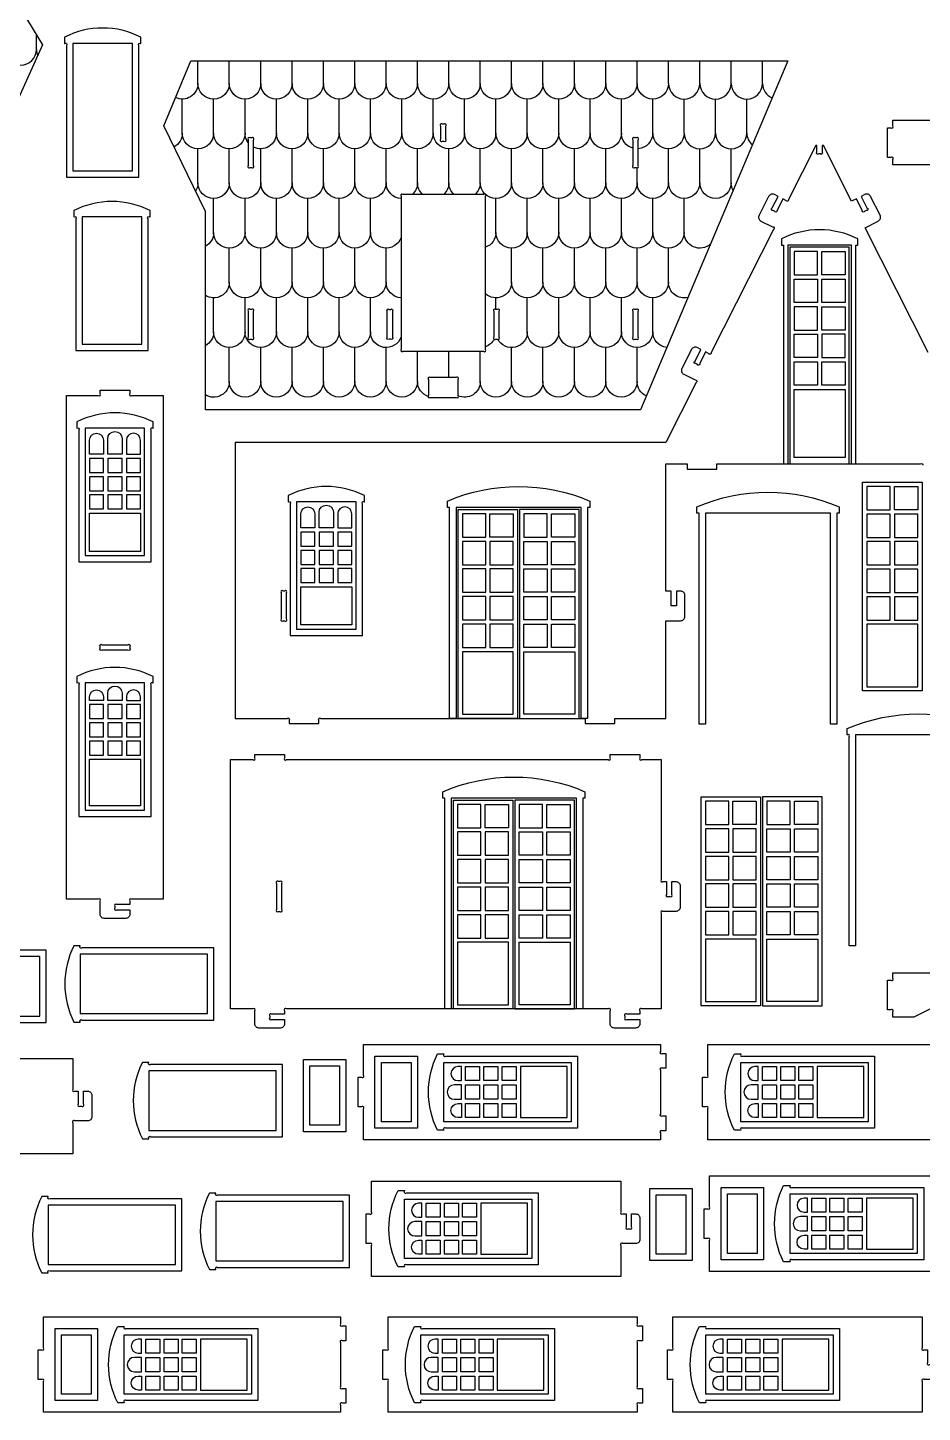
# Model space of a CAD drawing. Extents: x -923 to 1153, y -842 to 974.
# Drawn here: x 326 to 832, y -828 to -45 of the extents above; entities that cross this region are included whole.
import ezdxf

# ---------------------------------------------------------------- set-up
doc = ezdxf.new("R2010")
doc.units = 0
doc.header["$MEASUREMENT"] = 0
doc.layers.get('0').update_dxf_attribs({"linetype": 'CONTINUOUS'})

msp = doc.modelspace()

# ---------------------------------------------------------------- linework, layer by layer
for points in [[(319.68, -86.67), (319.68, -213.9), (166.47, -213.9), (166.47, -22.35), (314.34, -22.35), (334.04, -54.8)], [(384.83, -53.99), (351.23, -53.99), (351.23, -125.99), (384.83, -125.99)], [(417.86, -63.79), (755.56, -63.79), (672.14, -261.24), (426.12, -261.24), (426.12, -149), (402.57, -100.5)], [(390.1, -152.1), (356.5, -152.1), (356.5, -224.1), (390.1, -224.1)], [(791.52, -168.06), (755.52, -168.06), (755.52, -291.66), (791.52, -291.66)], [(790.32, -169.26), (756.72, -169.26), (756.72, -291.66), (790.32, -291.66)], [(772.32, -184.86), (772.32, -171.66), (759.12, -171.66), (759.12, -184.86)], [(774.72, -171.66), (787.92, -171.66), (787.92, -184.86), (774.72, -184.86)], [(772.32, -200.46), (759.12, -200.46), (759.12, -187.26), (772.32, -187.26)], [(774.72, -200.46), (774.72, -187.26), (787.92, -187.26), (787.92, -200.46)], [(759.12, -216.06), (772.32, -216.06), (772.32, -202.86), (759.12, -202.86)], [(774.72, -216.06), (774.72, -202.86), (787.92, -202.86), (787.92, -216.06)], [(772.32, -231.66), (759.12, -231.66), (759.12, -218.46), (772.32, -218.46)], [(774.72, -231.66), (787.92, -231.66), (787.92, -218.46), (774.72, -218.46)], [(759.12, -234.06), (772.32, -234.06), (772.32, -247.26), (759.12, -247.26)], [(774.72, -247.26), (774.72, -234.06), (787.92, -234.06), (787.92, -247.26)], [(759.12, -249.66), (787.92, -249.66), (787.92, -288.06), (759.12, -288.06)], [(391.78, -271.62), (358.18, -271.62), (358.18, -343.62), (391.78, -343.62)], [(360.58, -296.6), (368.5, -296.6), (368.5, -288.68), (360.58, -288.68)], [(370.9, -296.6), (379.06, -296.6), (379.06, -288.68), (370.9, -288.68)], [(381.46, -296.6), (389.38, -296.6), (389.38, -288.68), (381.46, -288.68)], [(360.58, -306.92), (368.5, -306.92), (368.5, -299), (360.58, -299)], [(370.9, -306.92), (379.06, -306.92), (379.06, -299), (370.9, -299)], [(381.46, -306.92), (389.38, -306.92), (389.38, -299), (381.46, -299)], [(797.83, -302.09), (831.43, -302.09), (831.43, -420.18), (797.83, -420.18)], [(800.23, -317.69), (813.43, -317.69), (813.43, -304.49), (800.23, -304.49)], [(829.03, -317.69), (815.83, -317.69), (815.83, -304.49), (829.03, -304.49)], [(360.58, -317.24), (368.5, -317.24), (368.5, -309.32), (360.58, -309.32)], [(370.9, -317.24), (379.06, -317.24), (379.06, -309.32), (370.9, -309.32)], [(381.46, -317.24), (389.38, -317.24), (389.38, -309.32), (381.46, -309.32)], [(389.38, -341.22), (360.58, -341.22), (360.58, -319.64), (389.38, -319.64)], [(511.32, -313.26), (477.72, -313.26), (477.72, -385.26), (511.32, -385.26)], [(569.07, -317.57), (602.67, -317.57), (602.67, -435.66), (569.07, -435.66)], [(571.47, -333.17), (584.67, -333.17), (584.67, -319.97), (571.47, -319.97)], [(600.27, -333.17), (587.07, -333.17), (587.07, -319.97), (600.27, -319.97)], [(637.47, -317.57), (603.87, -317.57), (603.87, -435.66), (637.47, -435.66)], [(606.27, -333.17), (619.47, -333.17), (619.47, -319.97), (606.27, -319.97)], [(635.07, -333.17), (621.87, -333.17), (621.87, -319.97), (635.07, -319.97)], [(800.23, -333.29), (813.43, -333.29), (813.43, -320.09), (800.23, -320.09)], [(829.03, -333.29), (829.03, -320.09), (815.83, -320.09), (815.83, -333.29)], [(480.12, -338.24), (488.04, -338.24), (488.04, -330.32), (480.12, -330.32)], [(490.44, -338.24), (498.6, -338.24), (498.6, -330.32), (490.44, -330.32)], [(501, -338.24), (508.92, -338.24), (508.92, -330.32), (501, -330.32)], [(571.47, -348.77), (584.67, -348.77), (584.67, -335.57), (571.47, -335.57)], [(600.27, -348.77), (600.27, -335.57), (587.07, -335.57), (587.07, -348.77)], [(606.27, -348.77), (606.27, -335.57), (619.47, -335.57), (619.47, -348.77)], [(635.07, -348.77), (621.87, -348.77), (621.87, -335.57), (635.07, -335.57)], [(813.43, -348.89), (813.43, -335.69), (800.23, -335.69), (800.23, -348.89)], [(829.03, -335.69), (815.83, -335.69), (815.83, -348.89), (829.03, -348.89)], [(480.12, -348.56), (488.04, -348.56), (488.04, -340.64), (480.12, -340.64)], [(490.44, -348.56), (498.6, -348.56), (498.6, -340.64), (490.44, -340.64)], [(501, -348.56), (508.92, -348.56), (508.92, -340.64), (501, -340.64)], [(480.12, -358.88), (488.04, -358.88), (488.04, -350.96), (480.12, -350.96)], [(490.44, -358.88), (498.6, -358.88), (498.6, -350.96), (490.44, -350.96)], [(501, -358.88), (508.92, -358.88), (508.92, -350.96), (501, -350.96)], [(584.67, -364.37), (584.67, -351.17), (571.47, -351.17), (571.47, -364.37)], [(600.27, -351.17), (587.07, -351.17), (587.07, -364.37), (600.27, -364.37)], [(606.27, -351.17), (619.47, -351.17), (619.47, -364.37), (606.27, -364.37)], [(621.87, -364.37), (621.87, -351.17), (635.07, -351.17), (635.07, -364.37)], [(813.43, -364.49), (813.43, -351.29), (800.23, -351.29), (800.23, -364.49)], [(815.83, -364.49), (829.03, -364.49), (829.03, -351.29), (815.83, -351.29)], [(508.92, -382.86), (480.12, -382.86), (480.12, -361.28), (508.92, -361.28)], [(584.67, -379.97), (584.67, -366.77), (571.47, -366.77), (571.47, -379.97)], [(587.07, -379.97), (600.27, -379.97), (600.27, -366.77), (587.07, -366.77)], [(619.47, -379.97), (606.27, -379.97), (606.27, -366.77), (619.47, -366.77)], [(621.87, -379.97), (621.87, -366.77), (635.07, -366.77), (635.07, -379.97)], [(813.43, -380.09), (813.43, -366.89), (800.23, -366.89), (800.23, -380.09)], [(815.83, -380.09), (829.03, -380.09), (829.03, -366.89), (815.83, -366.89)], [(584.67, -395.57), (584.67, -382.37), (571.47, -382.37), (571.47, -395.57)], [(587.07, -395.57), (600.27, -395.57), (600.27, -382.37), (587.07, -382.37)], [(619.47, -395.57), (606.27, -395.57), (606.27, -382.37), (619.47, -382.37)], [(621.87, -395.57), (621.87, -382.37), (635.07, -382.37), (635.07, -395.57)], [(800.23, -417.78), (829.03, -417.78), (829.03, -382.49), (800.23, -382.49)], [(571.47, -433.26), (600.27, -433.26), (600.27, -397.97), (571.47, -397.97)], [(635.07, -433.26), (606.27, -433.26), (606.27, -397.97), (635.07, -397.97)], [(391.78, -415.62), (358.18, -415.62), (358.18, -487.62), (391.78, -487.62)], [(360.58, -435.8), (368.5, -435.8), (368.5, -427.88), (360.58, -427.88)], [(370.9, -435.8), (379.06, -435.8), (379.06, -427.88), (370.9, -427.88)], [(381.46, -435.8), (389.38, -435.8), (389.38, -427.88), (381.46, -427.88)], [(360.58, -446.12), (368.5, -446.12), (368.5, -438.2), (360.58, -438.2)], [(370.9, -446.12), (379.06, -446.12), (379.06, -438.2), (370.9, -438.2)], [(381.46, -446.12), (389.38, -446.12), (389.38, -438.2), (381.46, -438.2)], [(360.58, -456.44), (368.5, -456.44), (368.5, -448.52), (360.58, -448.52)], [(370.9, -456.44), (379.06, -456.44), (379.06, -448.52), (370.9, -448.52)], [(381.46, -456.44), (389.38, -456.44), (389.38, -448.52), (381.46, -448.52)], [(389.38, -485.22), (360.58, -485.22), (360.58, -458.84), (389.38, -458.84)], [(566.4, -481.94), (600, -481.94), (600, -600.03), (566.4, -600.03)], [(568.8, -497.54), (582, -497.54), (582, -484.34), (568.8, -484.34)], [(597.6, -497.54), (584.4, -497.54), (584.4, -484.34), (597.6, -484.34)], [(634.8, -481.94), (601.2, -481.94), (601.2, -600.03), (634.8, -600.03)], [(603.6, -497.54), (616.8, -497.54), (616.8, -484.34), (603.6, -484.34)], [(632.4, -497.54), (619.2, -497.54), (619.2, -484.34), (632.4, -484.34)], [(706.49, -480.12), (740.09, -480.12), (740.09, -598.21), (706.49, -598.21)], [(708.89, -495.72), (722.09, -495.72), (722.09, -482.52), (708.89, -482.52)], [(737.69, -495.72), (724.49, -495.72), (724.49, -482.52), (737.69, -482.52)], [(774.89, -480.12), (741.29, -480.12), (741.29, -598.21), (774.89, -598.21)], [(743.69, -495.72), (756.89, -495.72), (756.89, -482.52), (743.69, -482.52)], [(772.49, -495.72), (759.29, -495.72), (759.29, -482.52), (772.49, -482.52)], [(568.8, -513.14), (582, -513.14), (582, -499.94), (568.8, -499.94)], [(597.6, -513.14), (597.6, -499.94), (584.4, -499.94), (584.4, -513.14)], [(603.6, -513.14), (603.6, -499.94), (616.8, -499.94), (616.8, -513.14)], [(632.4, -513.14), (619.2, -513.14), (619.2, -499.94), (632.4, -499.94)], [(708.89, -511.32), (722.09, -511.32), (722.09, -498.12), (708.89, -498.12)], [(737.69, -511.32), (737.69, -498.12), (724.49, -498.12), (724.49, -511.32)], [(743.69, -511.32), (743.69, -498.12), (756.89, -498.12), (756.89, -511.32)], [(772.49, -511.32), (759.29, -511.32), (759.29, -498.12), (772.49, -498.12)], [(582, -528.74), (582, -515.54), (568.8, -515.54), (568.8, -528.74)], [(597.6, -515.54), (584.4, -515.54), (584.4, -528.74), (597.6, -528.74)], [(603.6, -515.54), (616.8, -515.54), (616.8, -528.74), (603.6, -528.74)], [(619.2, -528.74), (619.2, -515.54), (632.4, -515.54), (632.4, -528.74)], [(722.09, -526.92), (722.09, -513.72), (708.89, -513.72), (708.89, -526.92)], [(737.69, -513.72), (724.49, -513.72), (724.49, -526.92), (737.69, -526.92)], [(743.69, -513.72), (756.89, -513.72), (756.89, -526.92), (743.69, -526.92)], [(759.29, -526.92), (759.29, -513.72), (772.49, -513.72), (772.49, -526.92)], [(582, -544.34), (582, -531.14), (568.8, -531.14), (568.8, -544.34)], [(584.4, -544.34), (597.6, -544.34), (597.6, -531.14), (584.4, -531.14)], [(616.8, -544.34), (603.6, -544.34), (603.6, -531.14), (616.8, -531.14)], [(619.2, -544.34), (619.2, -531.14), (632.4, -531.14), (632.4, -544.34)], [(722.09, -542.52), (722.09, -529.32), (708.89, -529.32), (708.89, -542.52)], [(724.49, -542.52), (737.69, -542.52), (737.69, -529.32), (724.49, -529.32)], [(756.89, -542.52), (743.69, -542.52), (743.69, -529.32), (756.89, -529.32)], [(759.29, -542.52), (759.29, -529.32), (772.49, -529.32), (772.49, -542.52)], [(582, -559.94), (582, -546.74), (568.8, -546.74), (568.8, -559.94)], [(584.4, -559.94), (597.6, -559.94), (597.6, -546.74), (584.4, -546.74)], [(616.8, -559.94), (603.6, -559.94), (603.6, -546.74), (616.8, -546.74)], [(619.2, -559.94), (619.2, -546.74), (632.4, -546.74), (632.4, -559.94)], [(722.09, -558.12), (722.09, -544.92), (708.89, -544.92), (708.89, -558.12)], [(724.49, -558.12), (737.69, -558.12), (737.69, -544.92), (724.49, -544.92)], [(756.89, -558.12), (743.69, -558.12), (743.69, -544.92), (756.89, -544.92)], [(759.29, -558.12), (759.29, -544.92), (772.49, -544.92), (772.49, -558.12)], [(568.8, -597.63), (597.6, -597.63), (597.6, -562.34), (568.8, -562.34)], [(632.4, -597.63), (603.6, -597.63), (603.6, -562.34), (632.4, -562.34)], [(708.89, -595.81), (737.69, -595.81), (737.69, -560.52), (708.89, -560.52)], [(772.49, -595.81), (743.69, -595.81), (743.69, -560.52), (772.49, -560.52)], [(260.52, -570.44), (260.52, -604.04), (332.52, -604.04), (332.52, -570.44)], [(355.38, -569.09), (355.38, -602.69), (427.38, -602.69), (427.38, -569.09)], [(481.63, -669.44), (481.63, -628.64), (505.63, -628.64), (505.63, -669.44)], [(502.03, -632.24), (502.03, -665.84), (485.23, -665.84), (485.23, -632.24)], [(522.04, -667.45), (522.04, -626.65), (546.04, -626.65), (546.04, -667.45)], [(542.44, -630.25), (542.44, -663.85), (525.64, -663.85), (525.64, -630.25)], [(561.06, -663.85), (561.06, -630.25), (633.06, -630.25), (633.06, -663.85)], [(581.24, -632.65), (581.24, -640.57), (573.32, -640.57), (573.32, -632.65)], [(591.56, -632.65), (591.56, -640.57), (583.64, -640.57), (583.64, -632.65)], [(601.88, -632.65), (601.88, -640.57), (593.96, -640.57), (593.96, -632.65)], [(630.66, -661.45), (630.66, -632.65), (604.28, -632.65), (604.28, -661.45)], [(728.92, -663.85), (728.92, -630.25), (800.92, -630.25), (800.92, -663.85)], [(749.1, -632.65), (749.1, -640.57), (741.18, -640.57), (741.18, -632.65)], [(759.42, -632.65), (759.42, -640.57), (751.5, -640.57), (751.5, -632.65)], [(769.74, -632.65), (769.74, -640.57), (761.82, -640.57), (761.82, -632.65)], [(798.52, -661.45), (798.52, -632.65), (772.14, -632.65), (772.14, -661.45)], [(394.1, -635.08), (394.1, -668.68), (466.1, -668.68), (466.1, -635.08)], [(581.24, -642.97), (581.24, -651.13), (573.32, -651.13), (573.32, -642.97)], [(591.56, -642.97), (591.56, -651.13), (583.64, -651.13), (583.64, -642.97)], [(601.88, -642.97), (601.88, -651.13), (593.96, -651.13), (593.96, -642.97)], [(749.1, -642.97), (749.1, -651.13), (741.18, -651.13), (741.18, -642.97)], [(759.42, -642.97), (759.42, -651.13), (751.5, -651.13), (751.5, -642.97)], [(769.74, -642.97), (769.74, -651.13), (761.82, -651.13), (761.82, -642.97)], [(581.24, -653.53), (581.24, -661.45), (573.32, -661.45), (573.32, -653.53)], [(591.56, -653.53), (591.56, -661.45), (583.64, -661.45), (583.64, -653.53)], [(601.88, -653.53), (601.88, -661.45), (593.96, -661.45), (593.96, -653.53)], [(749.1, -653.53), (749.1, -661.45), (741.18, -661.45), (741.18, -653.53)], [(759.42, -653.53), (759.42, -661.45), (751.5, -661.45), (751.5, -653.53)], [(769.74, -653.53), (769.74, -661.45), (761.82, -661.45), (761.82, -653.53)], [(677.46, -742.37), (677.46, -701.57), (701.46, -701.57), (701.46, -742.37)], [(717.77, -741.87), (717.77, -701.07), (741.77, -701.07), (741.77, -741.87)], [(738.17, -704.67), (738.17, -738.27), (721.37, -738.27), (721.37, -704.67)], [(756.78, -738.27), (756.78, -704.67), (828.78, -704.67), (828.78, -738.27)], [(337.2, -710.97), (337.2, -744.57), (409.2, -744.57), (409.2, -710.97)], [(431.98, -708.98), (431.98, -742.58), (503.98, -742.58), (503.98, -708.98)], [(538.72, -741.16), (538.72, -707.56), (610.72, -707.56), (610.72, -741.16)], [(558.9, -709.96), (558.9, -717.88), (550.98, -717.88), (550.98, -709.96)], [(569.22, -709.96), (569.22, -717.88), (561.3, -717.88), (561.3, -709.96)], [(579.54, -709.96), (579.54, -717.88), (571.62, -717.88), (571.62, -709.96)], [(608.32, -738.76), (608.32, -709.96), (581.94, -709.96), (581.94, -738.76)], [(697.86, -705.17), (697.86, -738.77), (681.06, -738.77), (681.06, -705.17)], [(776.96, -707.07), (776.96, -714.99), (769.04, -714.99), (769.04, -707.07)], [(787.28, -707.07), (787.28, -714.99), (779.36, -714.99), (779.36, -707.07)], [(797.6, -707.07), (797.6, -714.99), (789.68, -714.99), (789.68, -707.07)], [(826.38, -735.87), (826.38, -707.07), (800, -707.07), (800, -735.87)], [(558.9, -720.28), (558.9, -728.44), (550.98, -728.44), (550.98, -720.28)], [(569.22, -720.28), (569.22, -728.44), (561.3, -728.44), (561.3, -720.28)], [(579.54, -720.28), (579.54, -728.44), (571.62, -728.44), (571.62, -720.28)], [(776.96, -717.39), (776.96, -725.55), (769.04, -725.55), (769.04, -717.39)], [(787.28, -717.39), (787.28, -725.55), (779.36, -725.55), (779.36, -717.39)], [(797.6, -717.39), (797.6, -725.55), (789.68, -725.55), (789.68, -717.39)], [(776.96, -727.95), (776.96, -735.87), (769.04, -735.87), (769.04, -727.95)], [(787.28, -727.95), (787.28, -735.87), (779.36, -735.87), (779.36, -727.95)], [(797.6, -727.95), (797.6, -735.87), (789.68, -735.87), (789.68, -727.95)], [(558.9, -730.84), (558.9, -738.76), (550.98, -738.76), (550.98, -730.84)], [(569.22, -730.84), (569.22, -738.76), (561.3, -738.76), (561.3, -730.84)], [(579.54, -730.84), (579.54, -738.76), (571.62, -738.76), (571.62, -730.84)], [(341.13, -821.57), (341.13, -780.77), (365.13, -780.77), (365.13, -821.57)], [(361.53, -784.37), (361.53, -817.97), (344.73, -817.97), (344.73, -784.37)], [(380.15, -817.97), (380.15, -784.37), (452.15, -784.37), (452.15, -817.97)], [(400.33, -786.77), (400.33, -794.69), (392.41, -794.69), (392.41, -786.77)], [(410.65, -786.77), (410.65, -794.69), (402.73, -794.69), (402.73, -786.77)], [(420.97, -786.77), (420.97, -794.69), (413.05, -794.69), (413.05, -786.77)], [(449.75, -815.57), (449.75, -786.77), (423.37, -786.77), (423.37, -815.57)], [(548.01, -817.97), (548.01, -784.37), (620.01, -784.37), (620.01, -817.97)], [(568.19, -786.77), (568.19, -794.69), (560.27, -794.69), (560.27, -786.77)], [(578.51, -786.77), (578.51, -794.69), (570.59, -794.69), (570.59, -786.77)], [(588.83, -786.77), (588.83, -794.69), (580.91, -794.69), (580.91, -786.77)], [(617.61, -815.57), (617.61, -786.77), (591.23, -786.77), (591.23, -815.57)], [(709.16, -817.97), (709.16, -784.37), (781.16, -784.37), (781.16, -817.97)], [(729.34, -786.77), (729.34, -794.69), (721.42, -794.69), (721.42, -786.77)], [(739.66, -786.77), (739.66, -794.69), (731.74, -794.69), (731.74, -786.77)], [(749.98, -786.77), (749.98, -794.69), (742.06, -794.69), (742.06, -786.77)], [(778.76, -815.57), (778.76, -786.77), (752.38, -786.77), (752.38, -815.57)], [(400.33, -797.09), (400.33, -805.25), (392.41, -805.25), (392.41, -797.09)], [(410.65, -797.09), (410.65, -805.25), (402.73, -805.25), (402.73, -797.09)], [(420.97, -797.09), (420.97, -805.25), (413.05, -805.25), (413.05, -797.09)], [(568.19, -797.09), (568.19, -805.25), (560.27, -805.25), (560.27, -797.09)], [(578.51, -797.09), (578.51, -805.25), (570.59, -805.25), (570.59, -797.09)], [(588.83, -797.09), (588.83, -805.25), (580.91, -805.25), (580.91, -797.09)], [(729.34, -797.09), (729.34, -805.25), (721.42, -805.25), (721.42, -797.09)], [(739.66, -797.09), (739.66, -805.25), (731.74, -805.25), (731.74, -797.09)], [(749.98, -797.09), (749.98, -805.25), (742.06, -805.25), (742.06, -797.09)], [(400.33, -807.65), (400.33, -815.57), (392.41, -815.57), (392.41, -807.65)], [(410.65, -807.65), (410.65, -815.57), (402.73, -815.57), (402.73, -807.65)], [(420.97, -807.65), (420.97, -815.57), (413.05, -815.57), (413.05, -807.65)], [(568.19, -807.65), (568.19, -815.57), (560.27, -815.57), (560.27, -807.65)], [(578.51, -807.65), (578.51, -815.57), (570.59, -815.57), (570.59, -807.65)], [(588.83, -807.65), (588.83, -815.57), (580.91, -815.57), (580.91, -807.65)], [(729.34, -807.65), (729.34, -815.57), (721.42, -815.57), (721.42, -807.65)], [(739.66, -807.65), (739.66, -815.57), (731.74, -815.57), (731.74, -807.65)], [(749.98, -807.65), (749.98, -815.57), (742.06, -815.57), (742.06, -807.65)]]:
    msp.add_lwpolyline(points, close=True)
for points in [[(346.43, -53.99), (346.57, -53.99, -1), (347.63, -55.05), (347.63, -129.59), (388.43, -129.59), (388.43, -55.05, -1), (389.49, -53.99), (389.63, -53.99), (389.63, -50.39, 0.238913), (346.43, -50.39)], [(559.13, -100.69), (559.13, -108.17, 1), (560.19, -109.23), (561.07, -109.23, 1), (562.13, -108.17), (562.13, -100.69, 1), (561.07, -99.63), (560.19, -99.63, 1)], [(450.38, -108.41), (450.38, -123.09, 1), (451.44, -124.15), (452.32, -124.15, 1), (453.38, -123.09), (453.38, -108.41, 1), (452.32, -107.35), (451.44, -107.35, 1)], [(667.88, -108.41), (667.88, -123.09, 1), (668.94, -124.15), (669.82, -124.15, 1), (670.88, -123.09), (670.88, -108.41, 1), (669.82, -107.35), (668.94, -107.35, 1)], [(536.78, -140.38), (536.78, -227.01, 1), (537.84, -228.08), (583.42, -228.08, 1), (584.48, -227.01), (584.48, -140.38, 1), (583.42, -139.32), (537.84, -139.32, 1)], [(351.7, -152.1), (351.84, -152.1, -1), (352.9, -153.16), (352.9, -227.7), (393.7, -227.7), (393.7, -153.16, -1), (394.76, -152.1), (394.9, -152.1), (394.9, -148.5, 0.238913), (351.7, -148.5)], [(753.12, -168.06), (753.12, -291.66), (793.92, -291.66), (793.92, -168.06), (795.12, -168.06), (795.12, -164.46, 0.238913), (751.92, -164.46), (751.92, -168.06)], [(450.38, -205.41), (450.38, -220.09, 1), (451.44, -221.15), (452.32, -221.15, 1), (453.38, -220.09), (453.38, -205.41, 1), (452.32, -204.35), (451.44, -204.35, 1)], [(531.98, -205.41), (531.98, -220.09, -1), (530.92, -221.15), (530.04, -221.15, -1), (528.98, -220.09), (528.98, -205.41, -1), (530.04, -204.35), (530.92, -204.35, -1)], [(589.28, -205.41), (589.28, -220.09, 1), (590.34, -221.15), (591.22, -221.15, 1), (592.28, -220.09), (592.28, -205.41, 1), (591.22, -204.35), (590.34, -204.35, 1)], [(667.88, -205.41), (667.88, -220.09, 1), (668.94, -221.15), (669.82, -221.15, 1), (670.88, -220.09), (670.88, -205.41, 1), (669.82, -204.35), (668.94, -204.35, 1)], [(567.97, -242.97), (553.29, -242.97, 1), (552.23, -244.03), (552.23, -253.11, 1), (553.29, -254.17), (567.97, -254.17, 1), (569.03, -253.11), (569.03, -244.03, 1)], [(366.58, -546.42), (366.58, -539.09, 1), (365.52, -538.02), (347.65, -538.02), (347.65, -253.02), (365.52, -253.02, 1), (366.58, -251.96), (366.58, -250.02), (383.38, -250.02), (383.38, -251.96, 1), (384.44, -253.02), (402.32, -253.02), (402.32, -538.02), (384.44, -538.02, 1), (383.38, -539.09), (383.38, -541.02), (376.04, -541.02, 1), (374.98, -542.09), (374.98, -542.96, 1), (376.04, -544.02), (383.38, -544.02), (383.38, -546.42, -0.414214), (380.98, -548.82), (368.98, -548.82, -0.414214)], [(353.38, -271.62), (353.52, -271.62, -1), (354.58, -272.69), (354.58, -347.22), (395.38, -347.22), (395.38, -272.69, -1), (396.44, -271.62), (396.58, -271.62), (396.58, -268.02, 0.238913), (353.38, -268.02)], [(370.9, -286.28), (370.9, -277.5, -1), (379.06, -277.5), (379.06, -286.28)], [(368.5, -278.36), (368.5, -286.28), (360.58, -286.28), (360.58, -278.36, -1)], [(381.46, -278.36), (381.46, -286.28), (389.38, -286.28), (389.38, -278.36, 1)], [(472.92, -313.26), (473.06, -313.26, -1), (474.12, -314.32), (474.12, -388.86), (514.92, -388.86), (514.92, -314.32, -1), (515.98, -313.26), (516.12, -313.26), (516.12, -309.66, 0.238913), (472.92, -309.66)], [(642.27, -435.66), (638.67, -435.66), (638.67, -316.37), (567.87, -316.37), (567.87, -435.66), (564.27, -435.66), (564.27, -316.37), (563.07, -316.37), (563.07, -312.77, -0.205755), (643.47, -312.77), (643.47, -316.37), (642.27, -316.37)], [(783.32, -438.9), (779.72, -438.9), (779.72, -319.61), (708.92, -319.61), (708.92, -438.9), (705.32, -438.9), (705.32, -319.61), (704.12, -319.61), (704.12, -316.01, -0.205755), (784.52, -316.01), (784.52, -319.61), (783.32, -319.61)], [(488.04, -320), (488.04, -327.92), (480.12, -327.92), (480.12, -320, -1)], [(490.44, -327.92), (490.44, -319.14, -1), (498.6, -319.14), (498.6, -327.92)], [(501, -320), (501, -327.92), (508.92, -327.92), (508.92, -320, 1)], [(469.02, -364.72), (469.02, -379.4, 1), (470.08, -380.46), (470.52, -380.46), (470.96, -380.46, 1), (472.02, -379.4), (472.02, -364.72, 1), (470.96, -363.66), (470.08, -363.66, 1)], [(382.32, -397.02), (367.64, -397.02, -1), (366.58, -395.96), (366.58, -395.09, -1), (367.64, -394.02), (382.32, -394.02, -1), (383.38, -395.09), (383.38, -395.96, -1)], [(353.38, -415.62), (353.52, -415.62, -1), (354.58, -416.69), (354.58, -491.22), (395.38, -491.22), (395.38, -416.69, -1), (396.44, -415.62), (396.58, -415.62), (396.58, -412.02, 0.238913), (353.38, -412.02)], [(368.5, -423.56), (368.5, -425.48), (360.58, -425.48), (360.58, -423.56, -1)], [(370.9, -425.48), (370.9, -421.5, -1), (379.06, -421.5), (379.06, -425.48)], [(381.46, -423.56), (381.46, -425.48), (389.38, -425.48), (389.38, -423.56, 1)], [(869.49, -445.07), (869.35, -445.07, 1), (868.29, -446.13), (868.29, -564.36), (864.69, -564.36), (864.69, -445.07), (793.89, -445.07), (793.89, -564.36), (790.29, -564.36), (790.29, -446.13, 1), (789.22, -445.07), (789.09, -445.07), (789.09, -441.47, -0.205755), (869.49, -441.47)], [(671.85, -456.03), (671.85, -457.97, 1), (672.91, -459.03), (683.85, -459.03), (683.85, -526.97, 1), (684.91, -528.03), (686.85, -528.03), (686.85, -535.37, 1), (687.91, -536.43), (688.79, -536.43, 1), (689.85, -535.37), (689.85, -528.03), (692.25, -528.03, -0.414214), (694.65, -530.43), (694.65, -542.43, -0.414214), (692.25, -544.83), (684.91, -544.83, 1), (683.85, -545.89), (683.85, -600.03), (672.91, -600.03, 1), (671.85, -601.09), (671.85, -603.03), (664.51, -603.03, 1), (663.45, -604.09), (663.45, -604.97, 1), (664.51, -606.03), (671.85, -606.03), (671.85, -608.43, -0.414214), (669.45, -610.83), (657.45, -610.83, -0.414214), (655.05, -608.43), (655.05, -601.09, 1), (653.99, -600.03), (471.96, -600.03, 1), (470.89, -601.09), (470.89, -603.03), (463.56, -603.03, 1), (462.49, -604.09), (462.49, -604.97, 1), (463.56, -606.03), (470.89, -606.03), (470.89, -608.43, -0.414214), (468.49, -610.83), (456.49, -610.83, -0.414214), (454.09, -608.43), (454.09, -601.09, 1), (453.03, -600.03), (440.34, -600.03), (440.34, -459.03), (453.03, -459.03, 1), (454.09, -457.97), (454.09, -456.03), (470.89, -456.03), (470.89, -457.97, 1), (471.96, -459.03), (653.99, -459.03, 1), (655.05, -457.97), (655.05, -456.03)], [(639.6, -600.03), (636, -600.03), (636, -480.74), (565.2, -480.74), (565.2, -600.03), (561.6, -600.03), (561.6, -480.74), (560.4, -480.74), (560.4, -477.14, -0.205755), (640.8, -477.14), (640.8, -480.74), (639.6, -480.74)], [(466.35, -529.09), (466.35, -543.77, 1), (467.41, -544.83), (467.85, -544.83), (468.29, -544.83, 1), (469.35, -543.77), (469.35, -529.09, 1), (468.29, -528.03), (467.41, -528.03, 1)], [(260.52, -608.84), (260.52, -608.7, -1), (261.58, -607.64), (336.12, -607.64), (336.12, -566.84), (261.58, -566.84, -1), (260.52, -565.78), (260.52, -565.64), (256.92, -565.64, 0.238913), (256.92, -608.84)], [(355.38, -607.49), (355.38, -607.35, -1), (356.44, -606.29), (430.98, -606.29), (430.98, -565.49), (356.44, -565.49, -1), (355.38, -564.43), (355.38, -564.29), (351.78, -564.29, 0.238913), (351.78, -607.49)], [(515.46, -674.04), (515.46, -656.51, 1), (514.4, -655.45), (512.46, -655.45), (512.46, -638.65), (513.96, -638.65), (514.4, -638.65, 1), (515.46, -637.59), (515.46, -620.06), (683.46, -620.06), (683.46, -624.09, 1), (684.52, -625.15), (686.46, -625.15), (686.46, -633.55), (684.52, -633.55, 1), (683.46, -634.62), (683.46, -659.48, 1), (684.52, -660.54), (686.46, -660.54), (686.46, -668.94), (684.52, -668.94, 1), (683.46, -670), (683.46, -674.04)], [(561.06, -625.45), (561.06, -625.59, 1), (562.12, -626.65), (636.66, -626.65), (636.66, -667.45), (562.12, -667.45, 1), (561.06, -668.51), (561.06, -668.65), (557.46, -668.65, -0.238913), (557.46, -625.45)], [(710.32, -674.04), (710.32, -656.51, 1), (709.26, -655.45), (707.32, -655.45), (707.32, -638.65), (708.82, -638.65), (709.26, -638.65, 1), (710.32, -637.59), (710.32, -620.06), (851.32, -620.06), (851.32, -624.09, 1), (852.38, -625.15), (854.32, -625.15), (854.32, -633.55), (852.38, -633.55, 1), (851.32, -634.62), (851.32, -659.48, 1), (852.38, -660.54), (854.32, -660.54), (854.32, -668.94), (852.38, -668.94, 1), (851.32, -670), (851.32, -674.04)], [(728.92, -625.45), (728.92, -625.59, 1), (729.98, -626.65), (804.52, -626.65), (804.52, -667.45), (729.98, -667.45, 1), (728.92, -668.51), (728.92, -668.65), (725.32, -668.65, -0.238913), (725.32, -625.45)], [(207.16, -646.57), (209.1, -646.57, 1), (210.16, -645.51), (210.16, -627.98), (351.16, -627.98), (351.16, -645.51, 1), (352.22, -646.57), (354.16, -646.57), (354.16, -653.91, 1), (355.22, -654.97), (356.1, -654.97, 1), (357.16, -653.91), (357.16, -646.57), (359.56, -646.57, -0.414214), (361.96, -648.97), (361.96, -660.97, -0.414214), (359.56, -663.37), (352.22, -663.37, 1), (351.16, -664.43), (351.16, -681.95), (210.16, -681.95), (210.16, -664.43, 1), (209.1, -663.37), (207.16, -663.37)], [(394.1, -673.48), (394.1, -673.34, -1), (395.16, -672.28), (469.7, -672.28), (469.7, -631.48), (395.16, -631.48, -1), (394.1, -630.42), (394.1, -630.28), (390.5, -630.28, 0.238913), (390.5, -673.48)], [(569, -640.57), (570.92, -640.57), (570.92, -632.65), (569, -632.65, 1)], [(736.86, -640.57), (738.78, -640.57), (738.78, -632.65), (736.86, -632.65, 1)], [(570.92, -642.97), (566.93, -642.97, 1), (566.93, -651.13), (570.92, -651.13)], [(738.78, -642.97), (734.79, -642.97, 1), (734.79, -651.13), (738.78, -651.13)], [(569, -653.53), (570.92, -653.53), (570.92, -661.45), (569, -661.45, -1)], [(736.86, -653.53), (738.78, -653.53), (738.78, -661.45), (736.86, -661.45, -1)], [(711.18, -748.46), (711.18, -730.93, 1), (710.12, -729.87), (708.18, -729.87), (708.18, -713.07), (709.68, -713.07), (710.12, -713.07, 1), (711.18, -712.01), (711.18, -694.48), (879.18, -694.48), (879.18, -698.52, 1), (880.24, -699.58), (882.18, -699.58), (882.18, -707.98), (880.24, -707.98, 1), (879.18, -709.04), (879.18, -733.9, 1), (880.24, -734.96), (882.18, -734.96), (882.18, -743.36), (880.24, -743.36, 1), (879.18, -744.42), (879.18, -748.46)], [(431.98, -747.38), (431.98, -747.25, -1), (433.04, -746.18), (507.58, -746.18), (507.58, -705.38), (433.04, -705.38, -1), (431.98, -704.32), (431.98, -704.18), (428.38, -704.18, 0.238913), (428.38, -747.38)], [(517.12, -715.96), (519.06, -715.96, 1), (520.12, -714.9), (520.12, -697.37), (661.12, -697.37), (661.12, -714.9, 1), (662.19, -715.96), (664.12, -715.96), (664.12, -723.3, 1), (665.19, -724.36), (666.06, -724.36, 1), (667.12, -723.3), (667.12, -715.96), (669.52, -715.96, -0.414214), (671.92, -718.36), (671.92, -730.36, -0.414214), (669.52, -732.76), (662.19, -732.76, 1), (661.12, -733.82), (661.12, -751.34), (520.12, -751.34), (520.12, -733.82, 1), (519.06, -732.76), (517.12, -732.76)], [(538.72, -702.76), (538.72, -702.9, 1), (539.79, -703.96), (614.32, -703.96), (614.32, -744.76), (539.79, -744.76, 1), (538.72, -745.82), (538.72, -745.96), (535.12, -745.96, -0.238913), (535.12, -702.76)], [(756.78, -699.87), (756.78, -700.01, 1), (757.84, -701.07), (832.38, -701.07), (832.38, -741.87), (757.84, -741.87, 1), (756.78, -742.93), (756.78, -743.07), (753.18, -743.07, -0.238913), (753.18, -699.87)], [(337.2, -749.37), (337.2, -749.24, -1), (338.26, -748.17), (412.8, -748.17), (412.8, -707.37), (338.26, -707.37, -1), (337.2, -706.31), (337.2, -706.17), (333.6, -706.17, 0.238913), (333.6, -749.37)], [(546.66, -717.88), (548.58, -717.88), (548.58, -709.96), (546.66, -709.96, 1)], [(764.72, -714.99), (766.64, -714.99), (766.64, -707.07), (764.72, -707.07, 1)], [(548.58, -720.28), (544.6, -720.28, 1), (544.6, -728.44), (548.58, -728.44)], [(766.64, -717.39), (762.66, -717.39, 1), (762.66, -725.55), (766.64, -725.55)], [(764.72, -727.95), (766.64, -727.95), (766.64, -735.87), (764.72, -735.87, -1)], [(546.66, -730.84), (548.58, -730.84), (548.58, -738.76), (546.66, -738.76, -1)], [(334.55, -828.16), (334.55, -810.64, 1), (333.49, -809.57), (331.55, -809.57), (331.55, -792.77), (333.05, -792.77), (333.49, -792.77, 1), (334.55, -791.71), (334.55, -774.19), (502.55, -774.19), (502.55, -778.22, 1), (503.61, -779.28), (505.55, -779.28), (505.55, -787.68), (503.61, -787.68, 1), (502.55, -788.74), (502.55, -813.61, 1), (503.61, -814.67), (505.55, -814.67), (505.55, -823.07), (503.61, -823.07, 1), (502.55, -824.13), (502.55, -828.16)], [(529.41, -828.16), (529.41, -810.64, 1), (528.35, -809.57), (526.41, -809.57), (526.41, -792.77), (527.91, -792.77), (528.35, -792.77, 1), (529.41, -791.71), (529.41, -774.19), (670.41, -774.19), (670.41, -778.22, 1), (671.47, -779.28), (673.41, -779.28), (673.41, -787.68), (671.47, -787.68, 1), (670.41, -788.74), (670.41, -813.61, 1), (671.47, -814.67), (673.41, -814.67), (673.41, -823.07), (671.47, -823.07, 1), (670.41, -824.13), (670.41, -828.16)], [(687.56, -792.77), (689.5, -792.77, 1), (690.56, -791.71), (690.56, -774.19), (831.56, -774.19), (831.56, -791.71, 1), (832.62, -792.77), (834.56, -792.77), (834.56, -800.11, 1), (835.62, -801.17), (836.5, -801.17, 1), (837.56, -800.11), (837.56, -792.77), (839.96, -792.77, -0.414214), (842.36, -795.17), (842.36, -807.17, -0.414214), (839.96, -809.57), (832.62, -809.57, 1), (831.56, -810.64), (831.56, -828.16), (690.56, -828.16), (690.56, -810.64, 1), (689.5, -809.57), (687.56, -809.57)], [(380.15, -779.57), (380.15, -779.71, 1), (381.21, -780.77), (455.75, -780.77), (455.75, -821.57), (381.21, -821.57, 1), (380.15, -822.64), (380.15, -822.77), (376.55, -822.77, -0.238913), (376.55, -779.57)], [(548.01, -779.57), (548.01, -779.71, 1), (549.07, -780.77), (623.61, -780.77), (623.61, -821.57), (549.07, -821.57, 1), (548.01, -822.64), (548.01, -822.77), (544.41, -822.77, -0.238913), (544.41, -779.57)], [(709.16, -779.57), (709.16, -779.71, 1), (710.22, -780.77), (784.76, -780.77), (784.76, -821.57), (710.22, -821.57, 1), (709.16, -822.64), (709.16, -822.77), (705.56, -822.77, -0.238913), (705.56, -779.57)], [(388.09, -794.69), (390.01, -794.69), (390.01, -786.77), (388.09, -786.77, 1)], [(555.95, -794.69), (557.87, -794.69), (557.87, -786.77), (555.95, -786.77, 1)], [(717.1, -794.69), (719.02, -794.69), (719.02, -786.77), (717.1, -786.77, 1)], [(390.01, -797.09), (386.02, -797.09, 1), (386.02, -805.25), (390.01, -805.25)], [(557.87, -797.09), (553.88, -797.09, 1), (553.88, -805.25), (557.87, -805.25)], [(719.02, -797.09), (715.04, -797.09, 1), (715.04, -805.25), (719.02, -805.25)], [(388.09, -807.65), (390.01, -807.65), (390.01, -815.57), (388.09, -815.57, -1)], [(555.95, -807.65), (557.87, -807.65), (557.87, -815.57), (555.95, -815.57, -1)], [(717.1, -807.65), (719.02, -807.65), (719.02, -815.57), (717.1, -815.57, -1)]]:
    msp.add_lwpolyline(points, format="xyb", close=True)
for points in [[(330.55, -57.31), (330.55, -49.04)], [(421.93, -76.55), (421.93, -63.79)], [(439.67, -76.55), (439.67, -63.79)], [(457.41, -76.55), (457.41, -63.79)], [(475.15, -76.55), (475.15, -63.79)], [(492.89, -76.55), (492.89, -63.79)], [(510.63, -76.55), (510.63, -63.79)], [(528.37, -76.55), (528.37, -63.79)], [(546.11, -76.55), (546.11, -63.79)], [(563.85, -76.55), (563.85, -63.79)], [(581.59, -76.55), (581.59, -63.79)], [(599.33, -76.55), (599.33, -63.79)], [(617.07, -76.55), (617.07, -63.79)], [(634.81, -76.55), (634.81, -63.79)], [(652.55, -76.55), (652.55, -63.79)], [(670.29, -76.55), (670.29, -63.79)], [(688.03, -76.55), (688.03, -63.79)], [(705.77, -76.55), (705.77, -63.79)], [(723.51, -76.55), (723.51, -63.79)], [(741.25, -76.55), (741.25, -63.79)], [(413.06, -104.65), (413.06, -85.42)], [(430.8, -104.65), (430.8, -85.42)], [(448.54, -104.65), (448.54, -85.42)], [(466.28, -104.65), (466.28, -85.42)], [(484.02, -104.65), (484.02, -85.42)], [(501.76, -104.65), (501.76, -85.42)], [(519.5, -104.65), (519.5, -85.42)], [(537.24, -104.65), (537.24, -85.42)], [(554.98, -104.65), (554.98, -85.42)], [(572.72, -104.65), (572.72, -85.42)], [(590.46, -104.65), (590.46, -85.42)], [(608.2, -104.65), (608.2, -85.42)], [(625.94, -104.65), (625.94, -85.42)], [(643.68, -104.65), (643.68, -85.42)], [(661.42, -104.65), (661.42, -85.42)], [(679.16, -104.65), (679.16, -85.42)], [(696.9, -104.65), (696.9, -85.42)], [(714.64, -104.65), (714.64, -85.42)], [(732.38, -104.65), (732.38, -85.42)], [(421.93, -132.76), (421.93, -113.52)], [(439.67, -132.76), (439.67, -113.52)], [(457.41, -132.76), (457.41, -113.52)], [(475.15, -132.76), (475.15, -113.52)], [(492.89, -132.76), (492.89, -113.52)], [(510.63, -132.76), (510.63, -113.52)], [(528.37, -132.76), (528.37, -113.52)], [(546.11, -132.76), (546.11, -113.52)], [(563.85, -132.76), (563.85, -113.52)], [(581.59, -132.76), (581.59, -113.52)], [(599.33, -132.76), (599.33, -113.52)], [(617.07, -132.76), (617.07, -113.52)], [(634.81, -132.76), (634.81, -113.52)], [(652.55, -132.76), (652.55, -113.52)], [(688.03, -132.76), (688.03, -113.52)], [(705.77, -132.76), (705.77, -113.52)], [(723.51, -132.76), (723.51, -113.52)], [(670.29, -132.76), (670.29, -124.15)], [(430.8, -160.86), (430.8, -141.63)], [(448.54, -160.86), (448.54, -141.63)], [(466.28, -160.86), (466.28, -141.63)], [(484.02, -160.86), (484.02, -141.63)], [(501.76, -160.86), (501.76, -141.63)], [(519.5, -160.86), (519.5, -141.63)], [(590.46, -160.86), (590.46, -141.63)], [(608.2, -160.86), (608.2, -141.63)], [(625.94, -160.86), (625.94, -141.63)], [(643.68, -160.86), (643.68, -141.63)], [(661.42, -160.86), (661.42, -141.63)], [(679.16, -160.86), (679.16, -141.63)], [(696.9, -160.86), (696.9, -141.63)], [(439.67, -188.97), (439.67, -169.73)], [(457.41, -188.97), (457.41, -169.73)], [(475.15, -188.97), (475.15, -169.73)], [(492.89, -188.97), (492.89, -169.73)], [(510.63, -188.97), (510.63, -169.73)], [(528.37, -188.97), (528.37, -169.73)], [(599.33, -188.97), (599.33, -169.73)], [(617.07, -188.97), (617.07, -169.73)], [(634.81, -188.97), (634.81, -169.73)], [(652.55, -188.97), (652.55, -169.73)], [(670.29, -188.97), (670.29, -169.73)], [(688.03, -188.97), (688.03, -169.73)], [(430.8, -217.07), (430.8, -197.84)], [(448.54, -217.07), (448.54, -197.84)], [(466.28, -217.07), (466.28, -197.84)], [(484.02, -217.07), (484.02, -197.84)], [(501.76, -217.07), (501.76, -197.84)], [(519.5, -217.07), (519.5, -197.84)], [(590.46, -204.35), (590.46, -197.84)], [(608.2, -217.07), (608.2, -197.84)], [(625.94, -217.07), (625.94, -197.84)], [(643.68, -217.07), (643.68, -197.84)], [(661.42, -217.07), (661.42, -197.84)], [(679.16, -217.07), (679.16, -197.84)], [(439.67, -245.17), (439.67, -225.94)], [(457.41, -245.17), (457.41, -225.94)], [(475.15, -245.17), (475.15, -225.94)], [(492.89, -245.17), (492.89, -225.94)], [(510.63, -245.17), (510.63, -225.94)], [(528.37, -245.17), (528.37, -225.94)], [(599.33, -245.17), (599.33, -225.94)], [(617.07, -245.17), (617.07, -225.94)], [(634.81, -245.17), (634.81, -225.94)], [(652.55, -245.17), (652.55, -225.94)], [(670.29, -245.17), (670.29, -225.94)], [(546.11, -245.17), (546.11, -228.08)], [(563.85, -242.97), (563.85, -228.08)], [(581.59, -245.17), (581.59, -228.08)]]:
    msp.add_lwpolyline(points)
for points in [[(293.2, -62.76, 0.16682), (295.07, -57.31, 1), (312.81, -57.31, 1), (330.55, -57.31, 0.104172), (331.3, -60.89)], [(688.03, -76.55, -1), (670.29, -76.55, -1), (652.55, -76.55, -1), (634.81, -76.55, -1), (617.07, -76.55, -1), (599.33, -76.55, -1), (581.59, -76.55, -1), (563.85, -76.55, -1), (546.11, -76.55, -1), (528.37, -76.55, -1), (510.63, -76.55, -1), (492.89, -76.55, -1), (475.15, -76.55, -1), (457.41, -76.55, -1), (439.67, -76.55, -1), (421.93, -76.55, -0.552615), (409.22, -84.54)], [(688.03, -76.55, 1), (705.77, -76.55, 1), (723.51, -76.55, 1), (741.25, -76.55, 0.302686), (746.71, -84.74)], [(862.06, -122.59), (814.89, -122.59), (814.89, -119.45, 1), (813.83, -118.39), (811.89, -118.39), (811.89, -101.59), (813.83, -101.59, 1), (814.89, -100.53), (814.89, -97.4), (838.78, -97.4)], [(450.38, -110.06, -0.165242), (448.54, -104.65, -1), (430.8, -104.65, -1), (413.06, -104.65, -0.276515), (408.38, -112.47)], [(667.88, -113.19, -0.335604), (661.42, -104.65, -1), (643.68, -104.65, -1), (625.94, -104.65, -1), (608.2, -104.65, -1), (590.46, -104.65, -1), (572.72, -104.65, -1), (554.98, -104.65, -1), (537.24, -104.65, -1), (519.5, -104.65, -1), (501.76, -104.65, -1), (484.02, -104.65, -1), (466.28, -104.65, -0.560325), (453.38, -112.55)], [(696.9, -104.65, -1), (679.16, -104.65, -0.394978), (670.88, -113.5)], [(696.9, -104.65, 1), (714.64, -104.65, 1), (732.38, -104.65, 0.218062), (735.46, -111.37)], [(834.85, -228.81), (799.19, -158.16), (806.69, -154.38, 0.414214), (807.75, -151.15), (802.34, -140.44, 0.414214), (799.12, -139.38), (796.97, -140.46), (800.28, -147.01, -1), (799.81, -148.44), (799.03, -148.84, -1), (797.6, -148.37), (794.3, -141.81), (791.62, -143.17), (775.71, -111.66), (775.02, -111.66), (775.02, -115.4, -1), (773.96, -116.46), (773.08, -116.46, -1), (772.02, -115.4), (772.02, -111.66), (771.33, -111.66), (755.9, -142.22, -1), (754.48, -142.69), (752.75, -141.81), (749.44, -148.37, -1), (748.01, -148.84), (747.23, -148.44, -1), (746.76, -147.01), (750.07, -140.46), (747.93, -139.38, 0.414214), (744.7, -140.44), (739.29, -151.15, 0.414214), (740.35, -154.38), (746.91, -157.69, -1), (747.38, -159.11), (712.19, -228.81, -1), (710.77, -229.28), (709.04, -228.4), (705.73, -234.95, -1), (704.3, -235.42), (703.52, -235.03, -1), (703.05, -233.6), (706.36, -227.05), (704.22, -225.97, 0.414214), (700.99, -227.03), (695.58, -237.74, 0.414214), (696.64, -240.97), (703.2, -244.27, -1), (703.67, -245.7), (686.52, -279.66), (443.01, -279.66), (443.01, -435.66), (472.5, -435.66, -1), (473.56, -436.72), (473.56, -438.66), (490.36, -438.66), (490.36, -436.72, -1), (491.42, -435.66), (640.92, -435.66), (640.92, -438.66), (657.72, -438.66), (657.72, -435.66), (686.52, -435.66), (686.52, -380.46), (694.92, -380.46, 0.414214), (697.32, -378.06), (697.32, -366.06, 0.414214), (694.92, -363.66), (692.52, -363.66), (692.52, -372.06), (689.52, -372.06), (689.52, -363.66), (686.52, -363.66), (686.52, -291.66), (698.52, -291.66), (698.52, -294.66), (715.32, -294.66), (715.32, -291.66), (830.66, -291.66, -1), (831.72, -292.72)], [(536.78, -141.62, -0.398999), (528.37, -132.76, -1), (510.63, -132.76, -1), (492.89, -132.76, -1), (475.15, -132.76, -1), (457.41, -132.76, -1), (439.67, -132.76, -1), (421.93, -132.76, -0.141827), (420.56, -137.5)], [(549.02, -139.32, -0.211429), (546.11, -132.76, -0.211429), (543.21, -139.32)], [(566.76, -139.32, -0.211429), (563.85, -132.76, -0.211429), (560.95, -139.32)], [(724.61, -137.04, -0.126556), (723.51, -132.76, -1), (705.77, -132.76, -1), (688.03, -132.76, -1), (670.29, -132.76, -1), (652.55, -132.76, -1), (634.81, -132.76, -1), (617.07, -132.76, -1), (599.33, -132.76, -1), (581.59, -132.76, -0.211429), (578.69, -139.32)], [(536.78, -163.69, -0.849605), (519.5, -160.86, -1), (501.76, -160.86, -1), (484.02, -160.86, -1), (466.28, -160.86, -1), (448.54, -160.86, -1), (430.8, -160.86, -0.276487), (426.12, -168.68)], [(711.8, -167.37, -0.654431), (696.9, -160.86, -1), (679.16, -160.86, -1), (661.42, -160.86, -1), (643.68, -160.86, -1), (625.94, -160.86, -1), (608.2, -160.86, -1), (590.46, -160.86, -0.320194), (584.48, -169.25)], [(536.78, -197.82, -0.398999), (528.37, -188.97, -1), (510.63, -188.97, -1), (492.89, -188.97, -1), (475.15, -188.97, -1), (457.41, -188.97, -1), (439.67, -188.97, -0.588198), (426.12, -196.5)], [(699.04, -197.57, -0.487426), (688.03, -188.97, -1), (670.29, -188.97, -1), (652.55, -188.97, -1), (634.81, -188.97, -1), (617.07, -188.97, -1), (599.33, -188.97, -0.652106), (584.48, -195.51)], [(536.78, -219.9, -0.849605), (519.5, -217.07, -1), (501.76, -217.07, -1), (484.02, -217.07, -1), (466.28, -217.07, -1), (448.54, -217.07, -1), (430.8, -217.07, -0.276487), (426.12, -224.89)], [(687.08, -225.89, -0.382995), (679.16, -217.07, -1), (661.42, -217.07, -1), (643.68, -217.07, -1), (625.94, -217.07, -1), (608.2, -217.07, -0.785786), (591.45, -221.15)], [(589.47, -221.15, -0.192833), (584.48, -225.46)], [(552.23, -253.61, -0.324493), (546.11, -245.17, -1), (528.37, -245.17, -1), (510.63, -245.17, -1), (492.89, -245.17, -1), (475.15, -245.17, -1), (457.41, -245.17, -1), (439.67, -245.17, -0.588198), (426.12, -252.71)], [(675.52, -253.26, -0.294902), (670.29, -245.17, -1), (652.55, -245.17, -1), (634.81, -245.17, -1), (617.07, -245.17, -1), (599.33, -245.17, -1), (581.59, -245.17, -0.546414), (569.03, -253.24)], [(860.85, -587.59), (826.89, -604.73), (814.89, -604.73), (814.89, -601.6, 1), (813.83, -600.54), (811.89, -600.54), (811.89, -583.74), (813.83, -583.74, 1), (814.89, -582.68), (814.89, -579.54), (850.17, -579.54)]]:
    msp.add_lwpolyline(points, format="xyb")

doc.saveas('drawing.dxf')
